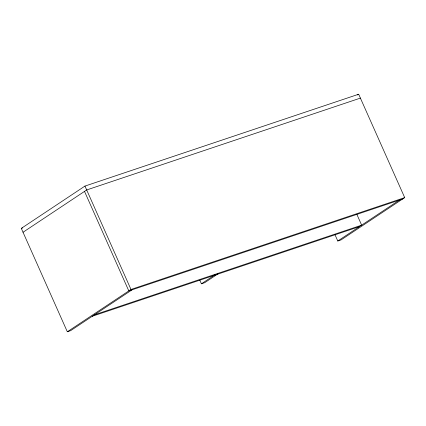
<?xml version="1.0" encoding="UTF-8"?>
<svg xmlns="http://www.w3.org/2000/svg" width="426" height="426" viewBox="0 0 426 426"><rect width="100%" height="100%" fill="white"/><g stroke="black" fill="none" stroke-linecap="round" stroke-linejoin="round"><path stroke-width="0.64" d="M132.076 289.818L70.588 330.677L67.329 331.769L21.3 228.384L84.955 186.082L358.671 94.231L404.7 197.616L341.045 239.918L337.786 241.01L334.815 234.337M23.025 232.261L86.68 189.959L360.396 98.108M357.563 94.966L358.671 94.231M67.329 331.769L130.984 289.467L404.7 197.616M199.789 280.164L201.407 283.807L215.513 274.435M218.229 273.7L204.666 282.715L201.407 283.807M337.786 241.01L399.274 200.156M21.3 228.384L22.562 227.958M402.527 199.059L128.817 290.91L84.513 191.402M94.46 314.814L361.658 225.152L356.796 214.225M92.288 316.257L359.485 226.589M84.955 186.082L130.984 289.467"/></g></svg>
